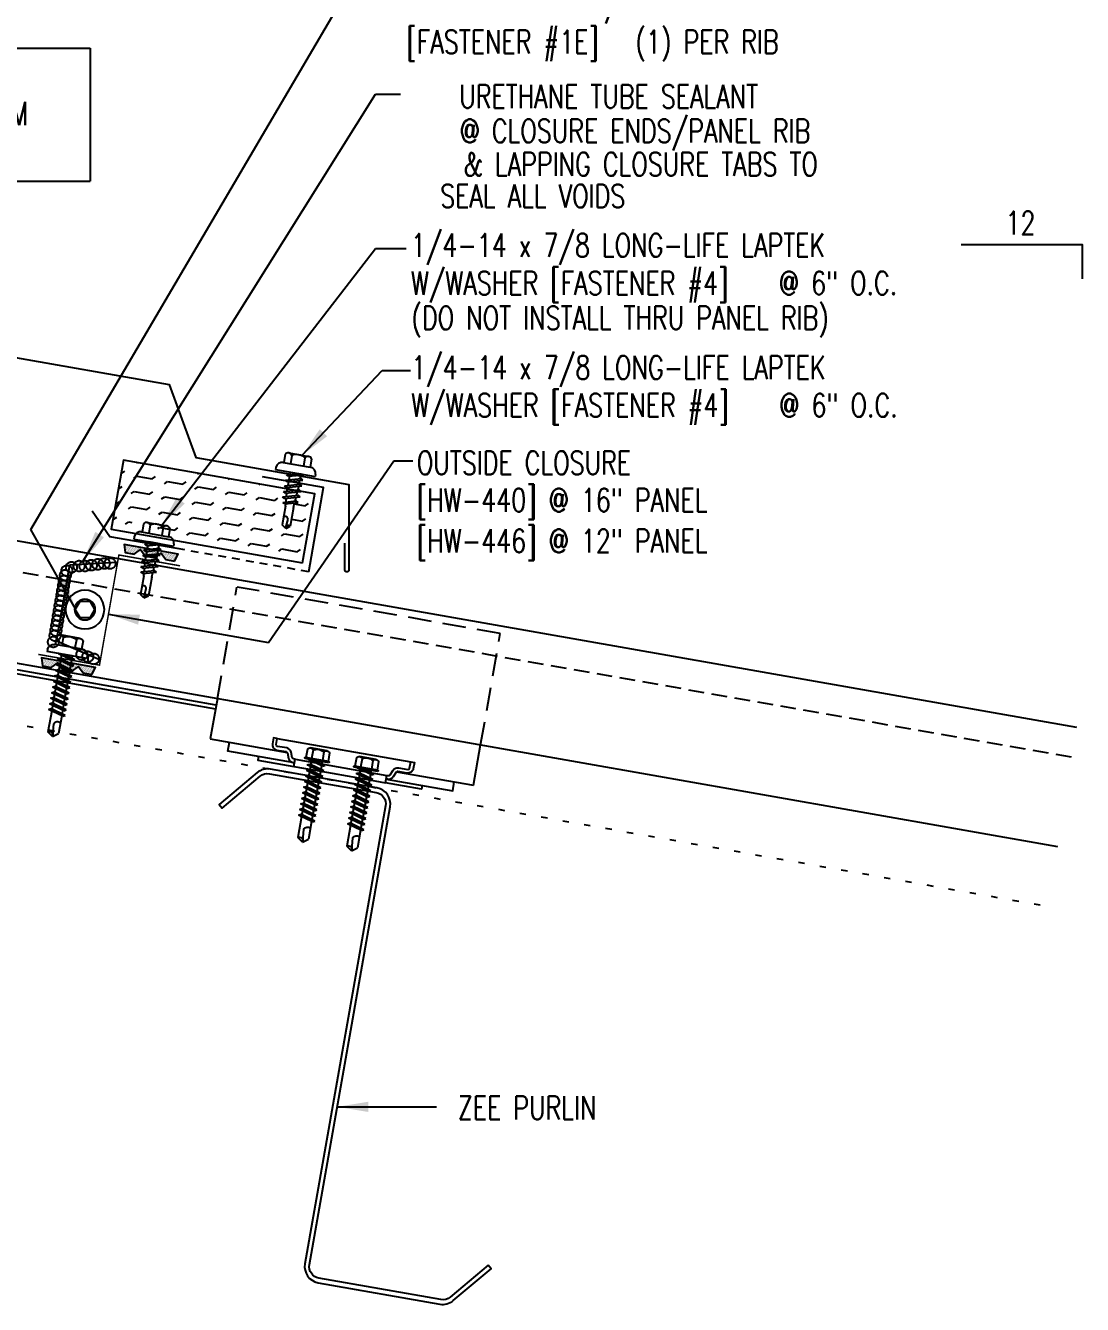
# Model space of a CAD drawing. Header units: inches. Extents: x -1 to 189, y 13 to 99.
# Drawn here: x 29 to 46, y 13.37 to 33.94 of the extents above; entities that cross this region are included whole.
import ezdxf
from ezdxf.enums import TextEntityAlignment as Align

# ---------------------------------------------------------------- set-up
doc = ezdxf.new("R2010")
doc.units = ezdxf.units.IN
doc.header["$MEASUREMENT"] = 0
for name, pattern in [('CENTER2', [1.125, 0.75, -0.125, 0.125, -0.125]), ('DASH2', [0.1875, 0.125, -0.0625]), ('DOT', [0.25, 0, -0.25]), ('HIDDEN2', [0.1875, 0.125, -0.0625])]:
    doc.linetypes.add(name, pattern=pattern)
for name, color, linetype in [('clip', 5, 'Continuous'), ('CLO', 3, 'Continuous'), ('DIM', 2, 'Continuous'), ('FASTENER', 9, 'Continuous'), ('MARK', 1, 'Continuous'), ('PANEL', 11, 'Continuous'), ('PURLIN', 1, 'Continuous'), ('SEALANT', 253, 'CENTER2'), ('STLA', 12, 'Continuous'), ('TAPE', 8, 'Continuous'), ('TEXT', 2, 'Continuous'), ('THERMAL', 251, 'Continuous'), ('TRIM', 6, 'Continuous')]:
    doc.layers.add(name, color=color, linetype=linetype)
doc.styles.add('TEXT1', font='ROMANS.shx', dxfattribs={"width": 0.75, "height": 0.375})
doc.dimstyles.new('DETAIL$7', dxfattribs={"dimscale": 4, "dimtxt": 0.375, "dimasz": 0.125, "dimexe": 0.0625, "dimexo": 0.125, "dimgap": 0.0625, "dimtad": 1, "dimdec": 4, "dimzin": 3, "dimdsep": 46, "dimlunit": 4, "dimtxsty": 'TEXT1', "dimblk": 'ARCHTICK', "dimcen": 0.0625, "dimclrd": 7, "dimclre": 7, "dimclrt": 2, "dimadec": 0, "dimazin": 0, "dimtfac": 0.59375, "dimtdec": 4, "dimtmove": 0, "dimatfit": 3, "dimfxl": 0, "dimfrac": 2, "dimtolj": 1, "dimtzin": 3, "dimarcsym": 0})

# ---------------------------------------------------------------- blocks, each defined once
blk = doc.blocks.new('A$C23AA14D5')
at = {"layer": 'CLO', "const_width": 0.0239}
blk.add_lwpolyline([(2.284, 0.187), (1.299, 0.014), (0.987, 1.785), (0.002, 1.611)], dxfattribs=at)
at = {"layer": 'CLO'}
blk.add_lwpolyline([(1.285, 0.094), (1.993, 0.397), (1.776, 1.628), (1.007, 1.67)], dxfattribs=at)
blk = doc.blocks.new('*X7')
at = {"color": 0}
for p, q in [((-0.434, 0.135), (-0.434, 0.135)), ((-0.434, 0.123), (-0.434, 0.123)), ((-0.422, 0.141), (-0.422, 0.141)), ((-0.422, 0.129), (-0.422, 0.129)), ((-0.422, 0.117), (-0.422, 0.117)), ((-0.422, 0.105), (-0.422, 0.105)), ((-0.422, 0.094), (-0.422, 0.094)), ((-0.422, 0.082), (-0.422, 0.082)), ((-0.41, 0.135), (-0.41, 0.135)), ((-0.41, 0.123), (-0.41, 0.123)), ((-0.41, 0.111), (-0.41, 0.111)), ((-0.41, 0.1), (-0.41, 0.1)), ((-0.41, 0.088), (-0.41, 0.088)), ((-0.41, 0.076), (-0.41, 0.076)), ((-0.41, 0.064), (-0.41, 0.064)), ((-0.41, 0.053), (-0.41, 0.053)), ((-0.41, 0.041), (-0.41, 0.041)), ((-0.398, 0.141), (-0.398, 0.141)), ((-0.398, 0.129), (-0.398, 0.129)), ((-0.398, 0.117), (-0.398, 0.117)), ((-0.398, 0.105), (-0.398, 0.105)), ((-0.398, 0.094), (-0.398, 0.094)), ((-0.398, 0.082), (-0.398, 0.082)), ((-0.398, 0.07), (-0.398, 0.07)), ((-0.398, 0.059), (-0.398, 0.059)), ((-0.398, 0.047), (-0.398, 0.047)), ((-0.398, 0.035), (-0.398, 0.035)), ((-0.398, 0.023), (-0.398, 0.023)), ((-0.387, 0.135), (-0.387, 0.135)), ((-0.387, 0.123), (-0.387, 0.123)), ((-0.387, 0.111), (-0.387, 0.111)), ((-0.387, 0.1), (-0.387, 0.1)), ((-0.387, 0.088), (-0.387, 0.088)), ((-0.387, 0.076), (-0.387, 0.076)), ((-0.387, 0.064), (-0.387, 0.064)), ((-0.387, 0.053), (-0.387, 0.053)), ((-0.387, 0.041), (-0.387, 0.041)), ((-0.387, 0.029), (-0.387, 0.029)), ((-0.375, 0.141), (-0.375, 0.141)), ((-0.375, 0.129), (-0.375, 0.129)), ((-0.375, 0.117), (-0.375, 0.117)), ((-0.375, 0.105), (-0.375, 0.105)), ((-0.375, 0.094), (-0.375, 0.094)), ((-0.375, 0.082), (-0.375, 0.082)), ((-0.375, 0.07), (-0.375, 0.07)), ((-0.375, 0.059), (-0.375, 0.059)), ((-0.375, 0.047), (-0.375, 0.047)), ((-0.375, 0.035), (-0.375, 0.035)), ((-0.375, 0.023), (-0.375, 0.023)), ((-0.363, 0.135), (-0.363, 0.135)), ((-0.363, 0.123), (-0.363, 0.123)), ((-0.363, 0.111), (-0.363, 0.111)), ((-0.363, 0.1), (-0.363, 0.1)), ((-0.363, 0.088), (-0.363, 0.088)), ((-0.363, 0.076), (-0.363, 0.076)), ((-0.363, 0.064), (-0.363, 0.064)), ((-0.363, 0.053), (-0.363, 0.053)), ((-0.363, 0.041), (-0.363, 0.041)), ((-0.363, 0.029), (-0.363, 0.029)), ((-0.352, 0.141), (-0.352, 0.141)), ((-0.352, 0.129), (-0.352, 0.129)), ((-0.352, 0.117), (-0.352, 0.117)), ((-0.352, 0.105), (-0.352, 0.105)), ((-0.352, 0.094), (-0.352, 0.094)), ((-0.352, 0.082), (-0.352, 0.082)), ((-0.352, 0.07), (-0.352, 0.07)), ((-0.352, 0.059), (-0.352, 0.059)), ((-0.352, 0.047), (-0.352, 0.047)), ((-0.352, 0.035), (-0.352, 0.035)), ((-0.352, 0.023), (-0.352, 0.023)), ((-0.34, 0.135), (-0.34, 0.135)), ((-0.34, 0.123), (-0.34, 0.123)), ((-0.34, 0.111), (-0.34, 0.111)), ((-0.34, 0.1), (-0.34, 0.1)), ((-0.34, 0.088), (-0.34, 0.088)), ((-0.34, 0.076), (-0.34, 0.076)), ((-0.34, 0.064), (-0.34, 0.064)), ((-0.34, 0.053), (-0.34, 0.053)), ((-0.34, 0.041), (-0.34, 0.041)), ((-0.34, 0.029), (-0.34, 0.029)), ((-0.328, 0.141), (-0.328, 0.141)), ((-0.328, 0.129), (-0.328, 0.129)), ((-0.328, 0.117), (-0.328, 0.117)), ((-0.328, 0.105), (-0.328, 0.105)), ((-0.328, 0.094), (-0.328, 0.094)), ((-0.328, 0.082), (-0.328, 0.082)), ((-0.328, 0.07), (-0.328, 0.07)), ((-0.328, 0.059), (-0.328, 0.059)), ((-0.328, 0.047), (-0.328, 0.047)), ((-0.328, 0.035), (-0.328, 0.035)), ((-0.328, 0.023), (-0.328, 0.023)), ((-0.316, 0.135), (-0.316, 0.135)), ((-0.316, 0.123), (-0.316, 0.123)), ((-0.316, 0.111), (-0.316, 0.111)), ((-0.316, 0.1), (-0.316, 0.1)), ((-0.316, 0.088), (-0.316, 0.088)), ((-0.316, 0.076), (-0.316, 0.076)), ((-0.316, 0.064), (-0.316, 0.064)), ((-0.316, 0.053), (-0.316, 0.053)), ((-0.316, 0.041), (-0.316, 0.041)), ((-0.316, 0.029), (-0.316, 0.029)), ((-0.305, 0.141), (-0.305, 0.141)), ((-0.305, 0.129), (-0.305, 0.129)), ((-0.305, 0.117), (-0.305, 0.117)), ((-0.305, 0.105), (-0.305, 0.105)), ((-0.305, 0.094), (-0.305, 0.094)), ((-0.305, 0.082), (-0.305, 0.082)), ((-0.305, 0.07), (-0.305, 0.07)), ((-0.305, 0.059), (-0.305, 0.059)), ((-0.305, 0.047), (-0.305, 0.047)), ((-0.305, 0.035), (-0.305, 0.035)), ((-0.305, 0.023), (-0.305, 0.023)), ((-0.293, 0.135), (-0.293, 0.135)), ((-0.293, 0.123), (-0.293, 0.123)), ((-0.293, 0.111), (-0.293, 0.111)), ((-0.293, 0.1), (-0.293, 0.1)), ((-0.293, 0.088), (-0.293, 0.088)), ((-0.293, 0.076), (-0.293, 0.076)), ((-0.293, 0.064), (-0.293, 0.064)), ((-0.293, 0.053), (-0.293, 0.053)), ((-0.293, 0.041), (-0.293, 0.041)), ((-0.293, 0.029), (-0.293, 0.029)), ((-0.281, 0.141), (-0.281, 0.141)), ((-0.281, 0.129), (-0.281, 0.129)), ((-0.281, 0.117), (-0.281, 0.117)), ((-0.281, 0.105), (-0.281, 0.105)), ((-0.281, 0.094), (-0.281, 0.094)), ((-0.281, 0.082), (-0.281, 0.082)), ((-0.281, 0.07), (-0.281, 0.07)), ((-0.281, 0.059), (-0.281, 0.059)), ((-0.281, 0.047), (-0.281, 0.047)), ((-0.281, 0.035), (-0.281, 0.035)), ((-0.281, 0.023), (-0.281, 0.023)), ((-0.27, 0.135), (-0.27, 0.135)), ((-0.27, 0.123), (-0.27, 0.123)), ((-0.27, 0.111), (-0.27, 0.111)), ((-0.27, 0.1), (-0.27, 0.1)), ((-0.27, 0.088), (-0.27, 0.088)), ((-0.27, 0.076), (-0.27, 0.076)), ((-0.27, 0.064), (-0.27, 0.064)), ((-0.27, 0.053), (-0.27, 0.053)), ((-0.27, 0.041), (-0.27, 0.041)), ((-0.27, 0.029), (-0.27, 0.029)), ((-0.258, 0.141), (-0.258, 0.141)), ((-0.258, 0.129), (-0.258, 0.129)), ((-0.258, 0.117), (-0.258, 0.117)), ((-0.258, 0.105), (-0.258, 0.105)), ((-0.258, 0.094), (-0.258, 0.094)), ((-0.258, 0.082), (-0.258, 0.082)), ((-0.258, 0.07), (-0.258, 0.07)), ((-0.258, 0.059), (-0.258, 0.059)), ((-0.258, 0.047), (-0.258, 0.047)), ((-0.258, 0.035), (-0.258, 0.035)), ((-0.258, 0.023), (-0.258, 0.023)), ((-0.246, 0.135), (-0.246, 0.135)), ((-0.246, 0.123), (-0.246, 0.123)), ((-0.246, 0.111), (-0.246, 0.111)), ((-0.246, 0.1), (-0.246, 0.1)), ((-0.246, 0.088), (-0.246, 0.088)), ((-0.246, 0.076), (-0.246, 0.076)), ((-0.246, 0.064), (-0.246, 0.064)), ((-0.246, 0.053), (-0.246, 0.053)), ((-0.246, 0.041), (-0.246, 0.041)), ((-0.234, 0.141), (-0.234, 0.141)), ((-0.234, 0.129), (-0.234, 0.129)), ((-0.234, 0.117), (-0.234, 0.117)), ((-0.234, 0.105), (-0.234, 0.105)), ((-0.234, 0.094), (-0.234, 0.094)), ((-0.234, 0.082), (-0.234, 0.082)), ((-0.234, 0.07), (-0.234, 0.07)), ((-0.234, 0.059), (-0.234, 0.059)), ((-0.234, 0.047), (-0.234, 0.047)), ((-0.223, 0.135), (-0.223, 0.135)), ((-0.223, 0.123), (-0.223, 0.123)), ((-0.223, 0.111), (-0.223, 0.111)), ((-0.223, 0.1), (-0.223, 0.1)), ((-0.223, 0.088), (-0.223, 0.088)), ((-0.223, 0.076), (-0.223, 0.076)), ((-0.223, 0.064), (-0.223, 0.064)), ((-0.211, 0.141), (-0.211, 0.141)), ((-0.211, 0.129), (-0.211, 0.129)), ((-0.211, 0.117), (-0.211, 0.117)), ((-0.211, 0.105), (-0.211, 0.105)), ((-0.211, 0.094), (-0.211, 0.094)), ((-0.211, 0.082), (-0.211, 0.082)), ((-0.211, 0.07), (-0.211, 0.07)), ((-0.199, 0.135), (-0.199, 0.135)), ((-0.199, 0.123), (-0.199, 0.123)), ((-0.199, 0.111), (-0.199, 0.111)), ((-0.199, 0.1), (-0.199, 0.1)), ((-0.199, 0.088), (-0.199, 0.088)), ((-0.188, 0.141), (-0.188, 0.141)), ((-0.188, 0.129), (-0.188, 0.129)), ((-0.188, 0.117), (-0.188, 0.117)), ((-0.188, 0.105), (-0.188, 0.105)), ((-0.188, 0.094), (-0.188, 0.094)), ((-0.176, 0.135), (-0.176, 0.135)), ((-0.176, 0.123), (-0.176, 0.123)), ((-0.176, 0.111), (-0.176, 0.111)), ((-0.164, 0.141), (-0.164, 0.141)), ((-0.164, 0.129), (-0.164, 0.129)), ((-0.164, 0.117), (-0.164, 0.117)), ((-0.164, 0.105), (-0.164, 0.105)), ((-0.152, 0.135), (-0.152, 0.135)), ((-0.152, 0.123), (-0.152, 0.123)), ((-0.152, 0.111), (-0.152, 0.111)), ((-0.152, 0.1), (-0.152, 0.1)), ((-0.141, 0.141), (-0.141, 0.141)), ((-0.141, 0.129), (-0.141, 0.129)), ((-0.141, 0.117), (-0.141, 0.117)), ((-0.141, 0.105), (-0.141, 0.105)), ((-0.141, 0.094), (-0.141, 0.094)), ((-0.141, 0.082), (-0.141, 0.082)), ((-0.129, 0.135), (-0.129, 0.135)), ((-0.129, 0.123), (-0.129, 0.123)), ((-0.129, 0.111), (-0.129, 0.111)), ((-0.129, 0.1), (-0.129, 0.1)), ((-0.129, 0.088), (-0.129, 0.088)), ((-0.129, 0.076), (-0.129, 0.076)), ((-0.117, 0.141), (-0.117, 0.141)), ((-0.117, 0.129), (-0.117, 0.129)), ((-0.117, 0.117), (-0.117, 0.117)), ((-0.117, 0.105), (-0.117, 0.105)), ((-0.117, 0.094), (-0.117, 0.094)), ((-0.117, 0.082), (-0.117, 0.082)), ((-0.117, 0.07), (-0.117, 0.07)), ((-0.117, 0.059), (-0.117, 0.059)), ((-0.105, 0.135), (-0.105, 0.135)), ((-0.105, 0.123), (-0.105, 0.123)), ((-0.105, 0.111), (-0.105, 0.111)), ((-0.105, 0.1), (-0.105, 0.1)), ((-0.105, 0.088), (-0.105, 0.088)), ((-0.105, 0.076), (-0.105, 0.076)), ((-0.105, 0.064), (-0.105, 0.064)), ((-0.105, 0.053), (-0.105, 0.053)), ((-0.094, 0.141), (-0.094, 0.141)), ((-0.094, 0.129), (-0.094, 0.129)), ((-0.094, 0.117), (-0.094, 0.117)), ((-0.094, 0.105), (-0.094, 0.105)), ((-0.094, 0.094), (-0.094, 0.094)), ((-0.094, 0.082), (-0.094, 0.082)), ((-0.094, 0.07), (-0.094, 0.07)), ((-0.094, 0.059), (-0.094, 0.059)), ((-0.094, 0.047), (-0.094, 0.047)), ((-0.094, 0.035), (-0.094, 0.035)), ((-0.082, 0.135), (-0.082, 0.135)), ((-0.082, 0.123), (-0.082, 0.123)), ((-0.082, 0.111), (-0.082, 0.111)), ((-0.082, 0.1), (-0.082, 0.1)), ((-0.082, 0.088), (-0.082, 0.088)), ((-0.082, 0.076), (-0.082, 0.076)), ((-0.082, 0.064), (-0.082, 0.064)), ((-0.082, 0.053), (-0.082, 0.053)), ((-0.082, 0.041), (-0.082, 0.041)), ((-0.082, 0.029), (-0.082, 0.029)), ((-0.07, 0.141), (-0.07, 0.141)), ((-0.07, 0.129), (-0.07, 0.129)), ((-0.07, 0.117), (-0.07, 0.117)), ((-0.07, 0.105), (-0.07, 0.105)), ((-0.07, 0.094), (-0.07, 0.094)), ((-0.07, 0.082), (-0.07, 0.082)), ((-0.07, 0.07), (-0.07, 0.07)), ((-0.07, 0.059), (-0.07, 0.059)), ((-0.07, 0.047), (-0.07, 0.047)), ((-0.07, 0.035), (-0.07, 0.035)), ((-0.07, 0.023), (-0.07, 0.023)), ((-0.059, 0.135), (-0.059, 0.135)), ((-0.059, 0.123), (-0.059, 0.123)), ((-0.059, 0.111), (-0.059, 0.111)), ((-0.059, 0.1), (-0.059, 0.1)), ((-0.059, 0.088), (-0.059, 0.088)), ((-0.059, 0.076), (-0.059, 0.076)), ((-0.059, 0.064), (-0.059, 0.064)), ((-0.059, 0.053), (-0.059, 0.053)), ((-0.059, 0.041), (-0.059, 0.041)), ((-0.059, 0.029), (-0.059, 0.029)), ((-0.047, 0.141), (-0.047, 0.141)), ((-0.047, 0.129), (-0.047, 0.129)), ((-0.047, 0.117), (-0.047, 0.117)), ((-0.047, 0.105), (-0.047, 0.105)), ((-0.047, 0.094), (-0.047, 0.094)), ((-0.047, 0.082), (-0.047, 0.082)), ((-0.047, 0.07), (-0.047, 0.07)), ((-0.047, 0.059), (-0.047, 0.059)), ((-0.047, 0.047), (-0.047, 0.047)), ((-0.047, 0.035), (-0.047, 0.035)), ((-0.047, 0.023), (-0.047, 0.023)), ((-0.035, 0.135), (-0.035, 0.135)), ((-0.035, 0.123), (-0.035, 0.123)), ((-0.035, 0.111), (-0.035, 0.111)), ((-0.035, 0.1), (-0.035, 0.1)), ((-0.035, 0.088), (-0.035, 0.088)), ((-0.035, 0.076), (-0.035, 0.076)), ((-0.035, 0.064), (-0.035, 0.064)), ((-0.035, 0.053), (-0.035, 0.053)), ((-0.035, 0.041), (-0.035, 0.041)), ((-0.035, 0.029), (-0.035, 0.029)), ((-0.023, 0.141), (-0.023, 0.141)), ((-0.023, 0.129), (-0.023, 0.129)), ((-0.023, 0.117), (-0.023, 0.117)), ((-0.023, 0.105), (-0.023, 0.105)), ((-0.023, 0.094), (-0.023, 0.094)), ((-0.023, 0.082), (-0.023, 0.082)), ((-0.023, 0.07), (-0.023, 0.07)), ((-0.023, 0.059), (-0.023, 0.059)), ((-0.023, 0.047), (-0.023, 0.047)), ((-0.023, 0.035), (-0.023, 0.035)), ((-0.023, 0.023), (-0.023, 0.023)), ((-0.012, 0.135), (-0.012, 0.135)), ((-0.012, 0.123), (-0.012, 0.123)), ((-0.012, 0.111), (-0.012, 0.111)), ((-0.012, 0.1), (-0.012, 0.1)), ((-0.012, 0.088), (-0.012, 0.088)), ((-0.012, 0.076), (-0.012, 0.076)), ((-0.012, 0.064), (-0.012, 0.064)), ((-0.012, 0.053), (-0.012, 0.053)), ((-0.012, 0.041), (-0.012, 0.041)), ((-0.012, 0.029), (-0.012, 0.029)), ((0, 0.141), (0, 0.141)), ((0, 0.129), (0, 0.129)), ((0, 0.117), (0, 0.117)), ((0, 0.105), (0, 0.105)), ((0, 0.094), (0, 0.094)), ((0, 0.082), (0, 0.082)), ((0, 0.07), (0, 0.07)), ((0, 0.059), (0, 0.059)), ((0, 0.047), (0, 0.047)), ((0, 0.035), (0, 0.035)), ((0, 0.023), (0, 0.023)), ((0.012, 0.135), (0.012, 0.135)), ((0.012, 0.123), (0.012, 0.123)), ((0.012, 0.111), (0.012, 0.111)), ((0.012, 0.1), (0.012, 0.1)), ((0.012, 0.088), (0.012, 0.088)), ((0.012, 0.076), (0.012, 0.076)), ((0.012, 0.064), (0.012, 0.064)), ((0.012, 0.053), (0.012, 0.053)), ((0.012, 0.041), (0.012, 0.041)), ((0.012, 0.029), (0.012, 0.029)), ((0.023, 0.141), (0.023, 0.141)), ((0.023, 0.129), (0.023, 0.129)), ((0.023, 0.117), (0.023, 0.117)), ((0.023, 0.105), (0.023, 0.105)), ((0.023, 0.094), (0.023, 0.094)), ((0.023, 0.082), (0.023, 0.082)), ((0.023, 0.07), (0.023, 0.07)), ((0.023, 0.059), (0.023, 0.059)), ((0.023, 0.047), (0.023, 0.047)), ((0.023, 0.035), (0.023, 0.035)), ((0.023, 0.023), (0.023, 0.023)), ((0.035, 0.135), (0.035, 0.135)), ((0.035, 0.123), (0.035, 0.123)), ((0.035, 0.111), (0.035, 0.111)), ((0.035, 0.1), (0.035, 0.1)), ((0.035, 0.088), (0.035, 0.088)), ((0.035, 0.076), (0.035, 0.076)), ((0.035, 0.064), (0.035, 0.064)), ((0.035, 0.053), (0.035, 0.053)), ((0.035, 0.041), (0.035, 0.041)), ((0.035, 0.029), (0.035, 0.029)), ((0.047, 0.141), (0.047, 0.141)), ((0.047, 0.129), (0.047, 0.129)), ((0.047, 0.117), (0.047, 0.117)), ((0.047, 0.105), (0.047, 0.105)), ((0.047, 0.094), (0.047, 0.094)), ((0.047, 0.082), (0.047, 0.082)), ((0.047, 0.07), (0.047, 0.07)), ((0.047, 0.059), (0.047, 0.059)), ((0.047, 0.047), (0.047, 0.047)), ((0.047, 0.035), (0.047, 0.035)), ((0.047, 0.023), (0.047, 0.023)), ((0.059, 0.135), (0.059, 0.135)), ((0.059, 0.123), (0.059, 0.123)), ((0.059, 0.111), (0.059, 0.111)), ((0.059, 0.1), (0.059, 0.1)), ((0.059, 0.088), (0.059, 0.088)), ((0.059, 0.076), (0.059, 0.076)), ((0.059, 0.064), (0.059, 0.064)), ((0.059, 0.053), (0.059, 0.053)), ((0.059, 0.041), (0.059, 0.041)), ((0.059, 0.029), (0.059, 0.029)), ((0.07, 0.141), (0.07, 0.141)), ((0.07, 0.129), (0.07, 0.129)), ((0.07, 0.117), (0.07, 0.117)), ((0.07, 0.105), (0.07, 0.105)), ((0.07, 0.094), (0.07, 0.094)), ((0.07, 0.082), (0.07, 0.082)), ((0.07, 0.07), (0.07, 0.07)), ((0.07, 0.059), (0.07, 0.059)), ((0.07, 0.047), (0.07, 0.047)), ((0.07, 0.035), (0.07, 0.035)), ((0.07, 0.023), (0.07, 0.023)), ((0.082, 0.135), (0.082, 0.135)), ((0.082, 0.123), (0.082, 0.123)), ((0.082, 0.111), (0.082, 0.111)), ((0.082, 0.1), (0.082, 0.1)), ((0.082, 0.088), (0.082, 0.088)), ((0.082, 0.076), (0.082, 0.076)), ((0.082, 0.064), (0.082, 0.064)), ((0.082, 0.053), (0.082, 0.053)), ((0.082, 0.041), (0.082, 0.041)), ((0.082, 0.029), (0.082, 0.029)), ((0.094, 0.141), (0.094, 0.141)), ((0.094, 0.129), (0.094, 0.129)), ((0.094, 0.117), (0.094, 0.117)), ((0.094, 0.105), (0.094, 0.105)), ((0.094, 0.094), (0.094, 0.094)), ((0.094, 0.082), (0.094, 0.082)), ((0.094, 0.07), (0.094, 0.07)), ((0.094, 0.059), (0.094, 0.059)), ((0.094, 0.047), (0.094, 0.047)), ((0.094, 0.035), (0.094, 0.035)), ((0.105, 0.135), (0.105, 0.135)), ((0.105, 0.123), (0.105, 0.123)), ((0.105, 0.111), (0.105, 0.111)), ((0.105, 0.1), (0.105, 0.1)), ((0.105, 0.088), (0.105, 0.088)), ((0.105, 0.076), (0.105, 0.076)), ((0.105, 0.064), (0.105, 0.064)), ((0.105, 0.053), (0.105, 0.053)), ((0.117, 0.141), (0.117, 0.141)), ((0.117, 0.129), (0.117, 0.129)), ((0.117, 0.117), (0.117, 0.117)), ((0.117, 0.105), (0.117, 0.105)), ((0.117, 0.094), (0.117, 0.094)), ((0.117, 0.082), (0.117, 0.082)), ((0.117, 0.07), (0.117, 0.07)), ((0.117, 0.059), (0.117, 0.059)), ((0.129, 0.135), (0.129, 0.135)), ((0.129, 0.123), (0.129, 0.123)), ((0.129, 0.111), (0.129, 0.111)), ((0.129, 0.1), (0.129, 0.1)), ((0.129, 0.088), (0.129, 0.088)), ((0.129, 0.076), (0.129, 0.076)), ((0.141, 0.141), (0.141, 0.141)), ((0.141, 0.129), (0.141, 0.129)), ((0.141, 0.117), (0.141, 0.117)), ((0.141, 0.105), (0.141, 0.105)), ((0.141, 0.094), (0.141, 0.094)), ((0.141, 0.082), (0.141, 0.082)), ((0.152, 0.135), (0.152, 0.135)), ((0.152, 0.123), (0.152, 0.123)), ((0.152, 0.111), (0.152, 0.111)), ((0.152, 0.1), (0.152, 0.1)), ((0.164, 0.141), (0.164, 0.141)), ((0.164, 0.129), (0.164, 0.129)), ((0.164, 0.117), (0.164, 0.117)), ((0.164, 0.105), (0.164, 0.105)), ((0.176, 0.135), (0.176, 0.135)), ((0.176, 0.123), (0.176, 0.123)), ((0.176, 0.111), (0.176, 0.111)), ((0.188, 0.141), (0.188, 0.141)), ((0.188, 0.129), (0.188, 0.129)), ((0.188, 0.117), (0.188, 0.117)), ((0.188, 0.105), (0.188, 0.105)), ((0.188, 0.094), (0.188, 0.094)), ((0.199, 0.135), (0.199, 0.135)), ((0.199, 0.123), (0.199, 0.123)), ((0.199, 0.111), (0.199, 0.111)), ((0.199, 0.1), (0.199, 0.1)), ((0.199, 0.088), (0.199, 0.088)), ((0.211, 0.141), (0.211, 0.141)), ((0.211, 0.129), (0.211, 0.129)), ((0.211, 0.117), (0.211, 0.117)), ((0.211, 0.105), (0.211, 0.105)), ((0.211, 0.094), (0.211, 0.094)), ((0.211, 0.082), (0.211, 0.082)), ((0.211, 0.07), (0.211, 0.07)), ((0.223, 0.135), (0.223, 0.135)), ((0.223, 0.123), (0.223, 0.123)), ((0.223, 0.111), (0.223, 0.111)), ((0.223, 0.1), (0.223, 0.1)), ((0.223, 0.088), (0.223, 0.088)), ((0.223, 0.076), (0.223, 0.076)), ((0.223, 0.064), (0.223, 0.064)), ((0.234, 0.141), (0.234, 0.141)), ((0.234, 0.129), (0.234, 0.129)), ((0.234, 0.117), (0.234, 0.117)), ((0.234, 0.105), (0.234, 0.105)), ((0.234, 0.094), (0.234, 0.094)), ((0.234, 0.082), (0.234, 0.082)), ((0.234, 0.07), (0.234, 0.07)), ((0.234, 0.059), (0.234, 0.059)), ((0.234, 0.047), (0.234, 0.047)), ((0.246, 0.135), (0.246, 0.135)), ((0.246, 0.123), (0.246, 0.123)), ((0.246, 0.111), (0.246, 0.111)), ((0.246, 0.1), (0.246, 0.1)), ((0.246, 0.088), (0.246, 0.088)), ((0.246, 0.076), (0.246, 0.076)), ((0.246, 0.064), (0.246, 0.064)), ((0.246, 0.053), (0.246, 0.053)), ((0.246, 0.041), (0.246, 0.041)), ((0.258, 0.141), (0.258, 0.141)), ((0.258, 0.129), (0.258, 0.129)), ((0.258, 0.117), (0.258, 0.117)), ((0.258, 0.105), (0.258, 0.105)), ((0.258, 0.094), (0.258, 0.094)), ((0.258, 0.082), (0.258, 0.082)), ((0.258, 0.07), (0.258, 0.07)), ((0.258, 0.059), (0.258, 0.059)), ((0.258, 0.047), (0.258, 0.047)), ((0.258, 0.035), (0.258, 0.035)), ((0.258, 0.023), (0.258, 0.023)), ((0.27, 0.135), (0.27, 0.135)), ((0.27, 0.123), (0.27, 0.123)), ((0.27, 0.111), (0.27, 0.111)), ((0.27, 0.1), (0.27, 0.1)), ((0.27, 0.088), (0.27, 0.088)), ((0.27, 0.076), (0.27, 0.076)), ((0.27, 0.064), (0.27, 0.064)), ((0.27, 0.053), (0.27, 0.053)), ((0.27, 0.041), (0.27, 0.041)), ((0.27, 0.029), (0.27, 0.029)), ((0.281, 0.141), (0.281, 0.141)), ((0.281, 0.129), (0.281, 0.129)), ((0.281, 0.117), (0.281, 0.117)), ((0.281, 0.105), (0.281, 0.105)), ((0.281, 0.094), (0.281, 0.094)), ((0.281, 0.082), (0.281, 0.082)), ((0.281, 0.07), (0.281, 0.07)), ((0.281, 0.059), (0.281, 0.059)), ((0.281, 0.047), (0.281, 0.047)), ((0.281, 0.035), (0.281, 0.035)), ((0.281, 0.023), (0.281, 0.023)), ((0.293, 0.135), (0.293, 0.135)), ((0.293, 0.123), (0.293, 0.123)), ((0.293, 0.111), (0.293, 0.111)), ((0.293, 0.1), (0.293, 0.1)), ((0.293, 0.088), (0.293, 0.088)), ((0.293, 0.076), (0.293, 0.076)), ((0.293, 0.064), (0.293, 0.064)), ((0.293, 0.053), (0.293, 0.053)), ((0.293, 0.041), (0.293, 0.041)), ((0.293, 0.029), (0.293, 0.029)), ((0.305, 0.141), (0.305, 0.141)), ((0.305, 0.129), (0.305, 0.129)), ((0.305, 0.117), (0.305, 0.117)), ((0.305, 0.105), (0.305, 0.105)), ((0.305, 0.094), (0.305, 0.094)), ((0.305, 0.082), (0.305, 0.082)), ((0.305, 0.07), (0.305, 0.07)), ((0.305, 0.059), (0.305, 0.059)), ((0.305, 0.047), (0.305, 0.047)), ((0.305, 0.035), (0.305, 0.035)), ((0.305, 0.023), (0.305, 0.023)), ((0.316, 0.135), (0.316, 0.135)), ((0.316, 0.123), (0.316, 0.123)), ((0.316, 0.111), (0.316, 0.111)), ((0.316, 0.1), (0.316, 0.1)), ((0.316, 0.088), (0.316, 0.088)), ((0.316, 0.076), (0.316, 0.076)), ((0.316, 0.064), (0.316, 0.064)), ((0.316, 0.053), (0.316, 0.053)), ((0.316, 0.041), (0.316, 0.041)), ((0.316, 0.029), (0.316, 0.029)), ((0.328, 0.141), (0.328, 0.141)), ((0.328, 0.129), (0.328, 0.129)), ((0.328, 0.117), (0.328, 0.117)), ((0.328, 0.105), (0.328, 0.105)), ((0.328, 0.094), (0.328, 0.094)), ((0.328, 0.082), (0.328, 0.082)), ((0.328, 0.07), (0.328, 0.07)), ((0.328, 0.059), (0.328, 0.059)), ((0.328, 0.047), (0.328, 0.047)), ((0.328, 0.035), (0.328, 0.035)), ((0.328, 0.023), (0.328, 0.023)), ((0.34, 0.135), (0.34, 0.135)), ((0.34, 0.123), (0.34, 0.123)), ((0.34, 0.111), (0.34, 0.111)), ((0.34, 0.1), (0.34, 0.1)), ((0.34, 0.088), (0.34, 0.088)), ((0.34, 0.076), (0.34, 0.076)), ((0.34, 0.064), (0.34, 0.064)), ((0.34, 0.053), (0.34, 0.053)), ((0.34, 0.041), (0.34, 0.041)), ((0.34, 0.029), (0.34, 0.029)), ((0.352, 0.141), (0.352, 0.141)), ((0.352, 0.129), (0.352, 0.129)), ((0.352, 0.117), (0.352, 0.117)), ((0.352, 0.105), (0.352, 0.105)), ((0.352, 0.094), (0.352, 0.094)), ((0.352, 0.082), (0.352, 0.082)), ((0.352, 0.07), (0.352, 0.07)), ((0.352, 0.059), (0.352, 0.059)), ((0.352, 0.047), (0.352, 0.047)), ((0.352, 0.035), (0.352, 0.035)), ((0.352, 0.023), (0.352, 0.023)), ((0.363, 0.135), (0.363, 0.135)), ((0.363, 0.123), (0.363, 0.123)), ((0.363, 0.111), (0.363, 0.111)), ((0.363, 0.1), (0.363, 0.1)), ((0.363, 0.088), (0.363, 0.088)), ((0.363, 0.076), (0.363, 0.076)), ((0.363, 0.064), (0.363, 0.064)), ((0.363, 0.053), (0.363, 0.053)), ((0.363, 0.041), (0.363, 0.041)), ((0.363, 0.029), (0.363, 0.029)), ((0.375, 0.141), (0.375, 0.141)), ((0.375, 0.129), (0.375, 0.129)), ((0.375, 0.117), (0.375, 0.117)), ((0.375, 0.105), (0.375, 0.105)), ((0.375, 0.094), (0.375, 0.094)), ((0.375, 0.082), (0.375, 0.082)), ((0.375, 0.07), (0.375, 0.07)), ((0.375, 0.059), (0.375, 0.059)), ((0.375, 0.047), (0.375, 0.047)), ((0.375, 0.035), (0.375, 0.035)), ((0.375, 0.023), (0.375, 0.023)), ((0.387, 0.135), (0.387, 0.135)), ((0.387, 0.123), (0.387, 0.123)), ((0.387, 0.111), (0.387, 0.111)), ((0.387, 0.1), (0.387, 0.1)), ((0.387, 0.088), (0.387, 0.088)), ((0.387, 0.076), (0.387, 0.076)), ((0.387, 0.064), (0.387, 0.064)), ((0.387, 0.053), (0.387, 0.053)), ((0.387, 0.041), (0.387, 0.041)), ((0.387, 0.029), (0.387, 0.029)), ((0.398, 0.141), (0.398, 0.141)), ((0.398, 0.129), (0.398, 0.129)), ((0.398, 0.117), (0.398, 0.117)), ((0.398, 0.105), (0.398, 0.105)), ((0.398, 0.094), (0.398, 0.094)), ((0.398, 0.082), (0.398, 0.082)), ((0.398, 0.07), (0.398, 0.07)), ((0.398, 0.059), (0.398, 0.059)), ((0.398, 0.047), (0.398, 0.047)), ((0.398, 0.035), (0.398, 0.035)), ((0.398, 0.023), (0.398, 0.023)), ((0.41, 0.135), (0.41, 0.135)), ((0.41, 0.123), (0.41, 0.123)), ((0.41, 0.111), (0.41, 0.111)), ((0.41, 0.1), (0.41, 0.1)), ((0.41, 0.088), (0.41, 0.088)), ((0.41, 0.076), (0.41, 0.076)), ((0.41, 0.064), (0.41, 0.064)), ((0.41, 0.053), (0.41, 0.053)), ((0.41, 0.041), (0.41, 0.041)), ((0.422, 0.141), (0.422, 0.141)), ((0.422, 0.129), (0.422, 0.129)), ((0.422, 0.117), (0.422, 0.117)), ((0.422, 0.105), (0.422, 0.105)), ((0.422, 0.094), (0.422, 0.094)), ((0.422, 0.082), (0.422, 0.082)), ((0.434, 0.135), (0.434, 0.135)), ((0.434, 0.123), (0.434, 0.123))]:
    blk.add_line(p, q, dxfattribs=at)
blk = doc.blocks.new('MB_DBTAP')
at = {"layer": 'TAPE', "color": 9}
blk.add_lwpolyline([(-0.403, 0.018), (-0.442, 0.141), (0.442, 0.141), (0.403, 0.018), (0.26, 0.018), (0.17, 0.109), (0.079, 0.018), (0, 0.018), (-0.079, 0.018), (-0.17, 0.109), (-0.26, 0.018)], close=True, dxfattribs=at)
at = {"layer": 'TAPE', "color": 251}
blk.add_blockref('*X7', (0, 0), dxfattribs=at)
blk = doc.blocks.new('MB_516W')
blk.add_lwpolyline([(-0.078, 0.135), (-0.156, 0), (-0.078, -0.135), (0.078, -0.135), (0.156, 0), (0.078, 0.135)], close=True)
for radius in [0.312, 0.166]:
    blk.add_circle((0, 0), radius)
blk = doc.blocks.new('fz5')
at = {"layer": 'FASTENER'}
for p, q in [((-0.217, 0.305), (-0.217, 0.171)), ((-0.163, 0.337), (0.159, 0.337)), ((-0.108, 0.305), (-0.108, 0.171)), ((0.105, 0.305), (0.105, 0.171)), ((0.214, 0.305), (0.214, 0.171)), ((-0.326, 0.071), (-0.326, 0.037)), ((-0.326, 0.037), (0.322, 0.037)), ((-0.226, 0.171), (0.214, 0.171)), ((-0.141, -0.014), (0.037, 0.037)), ((-0.105, -0.034), (0.137, 0.035)), ((-0.088, 0.037), (-0.088, 0.001)), ((-0.088, 0.037), (0.085, 0.037)), ((0.085, 0.037), (0.134, 0.037)), ((0.085, 0.02), (0.085, -0.041)), ((0.137, 0.035), (0.134, 0.037)), ((0.322, 0.071), (0.322, 0.037)), ((-0.105, -0.034), (-0.141, -0.014)), ((-0.141, -0.105), (0.102, -0.036)), ((-0.105, -0.125), (-0.141, -0.105)), ((-0.141, -0.196), (0.102, -0.127)), ((-0.105, -0.216), (-0.141, -0.196)), ((-0.105, -0.125), (0.137, -0.056)), ((-0.105, -0.216), (0.137, -0.147)), ((-0.088, -0.029), (-0.088, -0.09)), ((-0.088, -0.12), (-0.088, -0.181)), ((0.085, -0.071), (0.085, -0.131)), ((0.085, -0.162), (0.085, -0.211)), ((0.137, -0.056), (0.102, -0.036)), ((0.137, -0.147), (0.102, -0.127)), ((-0.141, -0.287), (0.102, -0.217)), ((-0.105, -0.307), (-0.141, -0.287)), ((-0.141, -0.378), (0.102, -0.308)), ((-0.105, -0.398), (-0.141, -0.378)), ((-0.122, -0.463), (0.089, -0.403)), ((-0.105, -0.307), (0.137, -0.238)), ((-0.105, -0.398), (0.137, -0.328)), ((-0.084, -0.27), (-0.088, -0.211)), ((-0.078, -0.36), (-0.082, -0.3)), ((-0.071, -0.449), (-0.075, -0.389)), ((0.071, -0.408), (0.075, -0.346)), ((0.077, -0.315), (0.082, -0.253)), ((0.084, -0.223), (0.085, -0.211)), ((0.124, -0.423), (0.089, -0.403)), ((0.137, -0.238), (0.102, -0.217)), ((0.137, -0.328), (0.102, -0.308)), ((-0.086, -0.483), (-0.122, -0.463)), ((-0.086, -0.483), (0.124, -0.423)), ((-0.066, -0.516), (-0.069, -0.478)), ((-0.066, -0.516), (-0.066, -0.82)), ((0.063, -0.515), (0.068, -0.439)), ((0.063, -0.516), (0.063, -0.82)), ((-0.002, -0.866), (-0.066, -0.82)), ((-0.003, -0.854), (0.009, -0.714)), ((-0.002, -0.866), (0.063, -0.82))]:
    blk.add_line(p, q, dxfattribs=at)
for centre, radius, start, end in [((-0.163, 0.274), 0.0628, 29.8754, 150.1246), ((-0.002, 0.141), 0.196, 56.9974, 123.0026), ((0.159, 0.274), 0.0628, 29.8754, 150.1246), ((-0.226, 0.071), 0.1, 90, 180), ((0.222, 0.071), 0.1, 0, 90), ((0.073, -0.516), 0.01, 175.9484, 180), ((-0.036, -0.723), 0.0461, 11.1445, 130.906), ((0.039, -0.855), 0.0422, 55.4585, 194.8454)]:
    blk.add_arc(centre, radius, start, end, dxfattribs=at)
blk = doc.blocks.new('slopr1')
at = {"layer": 'MARK', "color": 6}
blk.add_lwpolyline([(0, 0), (0, 0.1368), (-0.4871, 0.1368)], dxfattribs=at)
at = {"layer": 'MARK', "color": 2, "style": 'TEXT1', "width": 0.75}
blk.add_text('12', height=0.09375, dxfattribs=at).set_placement((-0.3095, 0.1779))
blk.add_attdef('SLOPR1', (0.0415, 0.0243), '', height=0.0938, dxfattribs=at)
blk = doc.blocks.new('FD-F4')
at = {"layer": 'TEXT', "style": 'TEXT1', "width": 0.75}
for s, p in [('1/4-14 x 7/8 LONG-LIFE LAPTEK', (0.0047, -0.0408)), ('W/WASHER [FASTENER #4]', (0.0047, -0.1926))]:
    blk.add_text(s, height=0.09375, dxfattribs=at).set_placement(p)
blk.add_attdef('(QUANTITY)', (1.4847, -0.1926), '', height=0.0938, dxfattribs=at)
at = {"layer": 'TEXT', "style": 'TEXT1', "flags": 1}
for tag, p in [('Color', (0.0624, -0.4349)), ('Calc', (0.0624, -0.4349)), ('Opt1', (0.0624, -0.4349)), ('Opt2', (0.0624, -0.4349)), ('Opt3', (0.0624, -0.4349)), ('Description', (0.0624, -0.4349)), ('Multiple', (0.0624, -0.4349)), ('Part', (0.0624, -0.4349)), ('Spare1', (0.0624, -0.6224)), ('Spare2', (0.0624, -0.6224)), ('Spare3', (0.0624, -0.6224)), ('Spare4', (0.0624, -0.6224)), ('Spare5', (0.0624, -0.6224)), ('Spare6', (0.0624, -0.6224)), ('Spare7', (0.0624, -0.6224)), ('Spare8', (0.0624, -0.6224)), ('Spare9', (0.0624, -0.6224)), ('Spare10', (0.0624, -0.6224))]:
    blk.add_attdef(tag, p, '', height=0.0938, dxfattribs=at)
blk = doc.blocks.new('A$C30686E82')
for p, q in [((-2.715, 0.761), (3.437, 0.761)), ((-2.715, 0.761), (-2.715, -1.379)), ((3.437, 0.761), (3.437, -1.379)), ((-2.715, -1.379), (3.437, -1.379))]:
    blk.add_line(p, q)
at = {"layer": 'TEXT', "style": 'TEXT1', "width": 0.75}
for s, p in [('NOTE:', (-2.368, 0.081)), ('REFERENCE TYPICAL TRIM', (-2.368, -0.477)), ('LAP SECTIONS', (-2.368, -1.035))]:
    blk.add_text(s, height=0.375, dxfattribs=at).set_placement(p)
blk = doc.blocks.new('_ArchTick')
at = {"color": 0, "linetype": 'ByBlock', "const_width": 0.15}
blk.add_lwpolyline([(-0.5, -0.5), (0.5, 0.5)], dxfattribs=at)
blk = doc.blocks.new('A$C612A22A5')
at = {"layer": 'clip'}
for points in [[(-1.376, 0.083), (-1.376, 0.023), (-0.789, 0.023), (-0.789, 0.143), (-0.814, 0.143, -0.303371), (-0.838, 0.159), (-0.873, 0.244, 0.30332), (-0.953, 0.297), (-1.103, 0.297, -0.41421), (-1.129, 0.323), (-1.129, 0.423), (-1.189, 0.423), (-1.189, 0.323, 0.414221), (-1.103, 0.237), (-0.953, 0.237, -0.303367), (-0.929, 0.221), (-0.894, 0.136, 0.30332), (-0.814, 0.083), (-0.789, 0.083), (-1.876, 0.083), (-1.876, 0.227)], [(1.299, 0.083), (1.299, 0.023), (0.711, 0.023), (0.711, 0.143), (0.736, 0.143, 0.303371), (0.76, 0.159), (0.795, 0.244, -0.30332), (0.875, 0.297), (1.025, 0.297, 0.41421), (1.051, 0.323), (1.051, 0.423), (1.111, 0.423), (1.111, 0.323, -0.414221), (1.025, 0.237), (0.875, 0.237, 0.303367), (0.851, 0.221), (0.816, 0.136, -0.30332), (0.736, 0.083), (0.711, 0.083), (1.799, 0.083), (1.799, 0.227)]]:
    blk.add_lwpolyline(points, format="xyb", dxfattribs=at)
for points in [[(1.051, 0.423), (-1.129, 0.423)], [(0.711, 0.143), (-0.789, 0.143)], [(-0.439, 0.023), (-0.789, 0.023)], [(0.361, 0.023), (-0.439, 0.023)], [(0.711, 0.023), (0.361, 0.023)]]:
    blk.add_lwpolyline(points, dxfattribs=at)
blk = doc.blocks.new('sd21')
at = {"layer": 'FASTENER'}
for p, q in [((-0.135, 0.22), (0.135, 0.22)), ((-0.193, 0.055), (0.193, 0.055)), ((-0.193, 0.037), (0.193, 0.037)), ((-0.181, 0.194), (-0.181, 0.055)), ((-0.181, 0.055), (0.181, 0.055)), ((-0.139, -0.016), (0.046, 0.037)), ((-0.104, -0.036), (0.139, 0.033)), ((-0.089, 0.194), (-0.089, 0.055)), ((-0.086, 0.037), (0.086, 0.037)), ((-0.086, 0.037), (-0.086, -0.001)), ((0.086, 0.037), (0.133, 0.037)), ((0.086, 0.018), (0.086, -0.042)), ((0.089, 0.194), (0.089, 0.055)), ((0.139, 0.033), (0.133, 0.037)), ((0.181, 0.194), (0.181, 0.055)), ((-0.104, -0.036), (-0.139, -0.016)), ((-0.139, -0.107), (0.104, -0.038)), ((-0.104, -0.127), (-0.139, -0.107)), ((-0.139, -0.198), (0.104, -0.128)), ((-0.104, -0.218), (-0.139, -0.198)), ((-0.104, -0.127), (0.139, -0.058)), ((-0.104, -0.218), (0.139, -0.149)), ((-0.086, -0.031), (-0.086, -0.092)), ((-0.086, -0.122), (-0.086, -0.183)), ((0.086, -0.073), (0.086, -0.133)), ((0.086, -0.164), (0.086, -0.224)), ((0.139, -0.058), (0.104, -0.038)), ((0.139, -0.149), (0.104, -0.128)), ((-0.139, -0.289), (0.104, -0.219)), ((-0.104, -0.309), (-0.139, -0.289)), ((-0.139, -0.38), (0.104, -0.31)), ((-0.104, -0.4), (-0.139, -0.38)), ((-0.139, -0.47), (0.104, -0.401)), ((-0.104, -0.309), (0.139, -0.239)), ((-0.104, -0.4), (0.139, -0.33)), ((-0.086, -0.213), (-0.086, -0.274)), ((-0.086, -0.304), (-0.086, -0.364)), ((-0.086, -0.395), (-0.086, -0.455)), ((0.086, -0.255), (0.086, -0.315)), ((0.086, -0.345), (0.086, -0.406)), ((0.139, -0.239), (0.104, -0.219)), ((0.139, -0.33), (0.104, -0.31)), ((0.139, -0.421), (0.104, -0.401)), ((-0.104, -0.491), (-0.139, -0.47)), ((-0.139, -0.561), (0.104, -0.492)), ((-0.104, -0.581), (-0.139, -0.561)), ((-0.139, -0.652), (0.104, -0.583)), ((-0.104, -0.491), (0.139, -0.421)), ((-0.104, -0.581), (0.139, -0.512)), ((-0.104, -0.672), (0.139, -0.603)), ((-0.086, -0.486), (-0.086, -0.546)), ((-0.086, -0.577), (-0.086, -0.637)), ((0.086, -0.436), (0.086, -0.497)), ((0.086, -0.527), (0.086, -0.588)), ((0.139, -0.512), (0.104, -0.492)), ((0.139, -0.603), (0.104, -0.583)), ((-0.104, -0.672), (-0.139, -0.652)), ((-0.139, -0.743), (0.104, -0.674)), ((-0.104, -0.763), (-0.139, -0.743)), ((-0.139, -0.834), (0.104, -0.765)), ((-0.104, -0.763), (0.139, -0.694)), ((-0.104, -0.854), (0.139, -0.785)), ((-0.086, -0.667), (-0.086, -0.728)), ((-0.086, -0.758), (-0.086, -0.819)), ((0.086, -0.618), (0.086, -0.679)), ((0.086, -0.709), (0.086, -0.77)), ((0.086, -0.8), (0.086, -0.861)), ((0.139, -0.694), (0.104, -0.674)), ((0.139, -0.785), (0.104, -0.765)), ((-0.104, -0.854), (-0.139, -0.834)), ((-0.139, -0.925), (0.104, -0.856)), ((-0.104, -0.945), (-0.139, -0.925)), ((-0.104, -0.945), (0.139, -0.876)), ((-0.086, -0.849), (-0.086, -0.91)), ((-0.086, -0.94), (-0.086, -1.232)), ((0.086, -0.891), (0.086, -1.232)), ((0.139, -0.876), (0.104, -0.856)), ((0, -1.293), (-0.086, -1.232)), ((-0.002, -1.277), (0.014, -1.091)), ((0, -1.293), (0.086, -1.232))]:
    blk.add_line(p, q, dxfattribs=at)
for centre, radius, start, end in [((-0.135, 0.168), 0.0527, 29.8754, 150.1246), ((0, 0.056), 0.164, 56.9974, 123.0026), ((0.135, 0.168), 0.0527, 29.8754, 150.1246), ((-0.193, 0.046), 0.00894, 90, 270), ((0.193, 0.046), 0.00894, 270, 90), ((-0.046, -1.102), 0.0615, 11.1445, 130.906), ((0.054, -1.278), 0.0563, 55.4585, 194.8454)]:
    blk.add_arc(centre, radius, start, end, dxfattribs=at)
blk = doc.blocks.new('A$C201C46EC')
at = {"layer": 'TRIM', "linetype": 'HIDDEN2'}
blk.add_line((-1.591, -0.298), (0.527, 0.075), dxfattribs=at)
at = {"layer": 'TRIM'}
for points in [[(-1.591, -0.298), (-1.829, 1.056), (-0.845, 1.23)], [(0.527, 0.075), (1.61, 0.266), (1.897, 0.676)]]:
    blk.add_lwpolyline(points, dxfattribs=at)
blk = doc.blocks.new('FD-F1E')
at = {"layer": 'TEXT', "style": 'TEXT1', "width": 0.75}
for s, p in [('1/4-14 x 1 1/4 LONG-LIFE', (0.0047, -0.0408)), ('SELF-DRILLER W/WASHER', (0.0047, -0.1926)), ('[FASTENER #1E]', (0.0047, -0.3444))]:
    blk.add_text(s, height=0.09375, dxfattribs=at).set_placement(p)
blk.add_attdef('(QUANTITY)', (0.9263, -0.3444), '', height=0.0938, dxfattribs=at)
blk = doc.blocks.new('fz7')
at = {"layer": 'FASTENER'}
for p, q in [((-0.215, 0.305), (-0.215, 0.171)), ((-0.161, 0.337), (0.161, 0.337)), ((-0.107, 0.305), (-0.107, 0.171)), ((0.107, 0.305), (0.107, 0.171)), ((0.215, 0.305), (0.215, 0.171)), ((-0.324, 0.071), (-0.324, 0.037)), ((-0.324, 0.037), (0.324, 0.037)), ((-0.224, 0.171), (0.215, 0.171)), ((-0.139, -0.016), (0.046, 0.037)), ((-0.104, -0.036), (0.139, 0.033)), ((-0.086, 0.037), (-0.086, -0.001)), ((-0.086, 0.037), (0.086, 0.037)), ((0.086, 0.037), (0.133, 0.037)), ((0.086, 0.018), (0.086, -0.042)), ((0.139, 0.033), (0.133, 0.037)), ((0.324, 0.071), (0.324, 0.037)), ((-0.104, -0.036), (-0.139, -0.016)), ((-0.139, -0.107), (0.104, -0.038)), ((-0.104, -0.127), (-0.139, -0.107)), ((-0.139, -0.198), (0.104, -0.128)), ((-0.104, -0.218), (-0.139, -0.198)), ((-0.104, -0.127), (0.139, -0.058)), ((-0.104, -0.218), (0.139, -0.149)), ((-0.086, -0.031), (-0.086, -0.092)), ((-0.086, -0.122), (-0.086, -0.183)), ((0.086, -0.073), (0.086, -0.133)), ((0.086, -0.164), (0.086, -0.224)), ((0.139, -0.058), (0.104, -0.038)), ((0.139, -0.149), (0.104, -0.128)), ((-0.139, -0.289), (0.104, -0.219)), ((-0.104, -0.309), (-0.139, -0.289)), ((-0.139, -0.38), (0.104, -0.31)), ((-0.104, -0.4), (-0.139, -0.38)), ((-0.139, -0.47), (0.104, -0.401)), ((-0.104, -0.309), (0.139, -0.239)), ((-0.104, -0.4), (0.139, -0.33)), ((-0.086, -0.213), (-0.086, -0.274)), ((-0.086, -0.304), (-0.086, -0.364)), ((-0.086, -0.395), (-0.086, -0.455)), ((0.086, -0.255), (0.086, -0.315)), ((0.086, -0.345), (0.086, -0.406)), ((0.139, -0.239), (0.104, -0.219)), ((0.139, -0.33), (0.104, -0.31)), ((0.139, -0.421), (0.104, -0.401)), ((-0.104, -0.491), (-0.139, -0.47)), ((-0.139, -0.561), (0.104, -0.492)), ((-0.104, -0.581), (-0.139, -0.561)), ((-0.139, -0.652), (0.104, -0.583)), ((-0.104, -0.491), (0.139, -0.421)), ((-0.104, -0.581), (0.139, -0.512)), ((-0.104, -0.672), (0.139, -0.603)), ((-0.086, -0.486), (-0.086, -0.546)), ((-0.086, -0.577), (-0.086, -0.637)), ((0.086, -0.436), (0.086, -0.497)), ((0.086, -0.527), (0.086, -0.588)), ((0.139, -0.512), (0.104, -0.492)), ((0.139, -0.603), (0.104, -0.583)), ((-0.104, -0.672), (-0.139, -0.652)), ((-0.139, -0.743), (0.104, -0.674)), ((-0.104, -0.763), (-0.139, -0.743)), ((-0.139, -0.834), (0.104, -0.765)), ((-0.104, -0.763), (0.139, -0.694)), ((-0.104, -0.854), (0.139, -0.785)), ((-0.086, -0.667), (-0.086, -0.728)), ((-0.086, -0.758), (-0.086, -0.819)), ((0.086, -0.618), (0.086, -0.679)), ((0.086, -0.709), (0.086, -0.77)), ((0.086, -0.8), (0.086, -0.861)), ((0.139, -0.694), (0.104, -0.674)), ((0.139, -0.785), (0.104, -0.765)), ((-0.104, -0.854), (-0.139, -0.834)), ((-0.139, -0.925), (0.104, -0.856)), ((-0.104, -0.945), (-0.139, -0.925)), ((-0.104, -0.945), (0.139, -0.876)), ((-0.086, -0.849), (-0.086, -0.91)), ((-0.086, -0.94), (-0.086, -1.232)), ((0.086, -0.891), (0.086, -1.232)), ((0.139, -0.876), (0.104, -0.856)), ((0, -1.293), (-0.086, -1.232)), ((-0.002, -1.277), (0.014, -1.091)), ((0, -1.293), (0.086, -1.232))]:
    blk.add_line(p, q, dxfattribs=at)
for centre, radius, start, end in [((-0.161, 0.274), 0.0628, 29.8754, 150.1246), ((0, 0.141), 0.196, 56.9974, 123.0026), ((0.161, 0.274), 0.0628, 29.8754, 150.1246), ((-0.224, 0.071), 0.1, 90, 180), ((0.224, 0.071), 0.1, 0, 90), ((-0.046, -1.102), 0.0615, 11.1445, 130.906), ((0.054, -1.278), 0.0563, 55.4585, 194.8454)]:
    blk.add_arc(centre, radius, start, end, dxfattribs=at)

msp = doc.modelspace()

# ---------------------------------------------------------------- hatches: boundary and pattern name
at = {"layer": 'THERMAL'}
h = msp.add_hatch(dxfattribs=at)
h.set_pattern_fill('FLEX', color=256, angle=350, style=0)
h.set_pattern_definition([(350, (0.68353, 2.80978), (0.043412, 0.246202), [0.25, -0.25]), (35, (0.92974, 2.76637), (0.04341204, 0.2462019), [0.0625, -0.2285534, 0.0625, -0.3535534])])
h.paths.add_polyline_path([(30.57048, 26.95124), (33.18043, 26.49103), (33.15048, 26.48048), (33.20893, 26.45205), (33.20251, 26.39037), (33.18574, 26.39852), (33.14713, 26.38492), (33.1993, 26.35955), (33.19138, 26.28361, -0.01768047), (33.19129, 26.28291), (33.13848, 25.98344), (33.1943, 25.92732), (33.26594, 25.96096), (33.31881, 26.26079), (33.32788, 26.29701), (33.34403, 26.28916), (33.38265, 26.30276), (33.3351, 26.32588), (33.34956, 26.38366), (33.3775, 26.37007), (33.41612, 26.38367), (33.35679, 26.41253), (33.36815, 26.45793), (33.64801, 26.40858), (33.45265, 25.30068), (31.20798, 25.69647), (31.2086, 25.69998, 0.41421356), (31.12749, 25.81583), (31.11902, 25.81732), (31.14227, 25.94917, 0.2685319), (31.09414, 25.98965), (30.94024, 26.01678, 0.0119967), (30.931, 26.01841), (30.7771, 26.04555, 0.2685319), (30.71803, 26.02398), (30.69478, 25.89212), (31.12749, 25.81583, -0.42468865), (31.20792, 25.69648), (30.56992, 25.80898, -0.00890806), (30.57047, 25.8125), (30.56985, 25.80899), (30.37513, 25.84333)])

# ---------------------------------------------------------------- linework, layer by layer
msp.add_line((34.9218, 26.94149), (35.22663, 26.94149))
at = {"layer": 'clip', "linetype": 'DASH2', "ltscale": 3}
for p, q in [((32.08281, 23.11677), (32.39811, 24.90993)), ((36.6337, 24.16325), (32.39903, 24.90993)), ((36.31785, 22.37217), (36.6337, 24.16325))]:
    msp.add_line(p, q, dxfattribs=at)
at = {"layer": 'clip'}
for p, q in [((32.08281, 23.11677), (31.96851, 22.46853)), ((31.96851, 22.46853), (33.20562, 22.2504)), ((36.20318, 21.72185), (36.31785, 22.37217)), ((34.96607, 21.93998), (36.20318, 21.72185))]:
    msp.add_line(p, q, dxfattribs=at)
at = {"layer": 'DIM', "linetype": 'DOT'}
msp.add_line((23.16165, 23.70612), (45.3976, 19.78532), dxfattribs=at)
at = {"layer": 'PANEL', "color": 8, "linetype": 'DASH2', "ltscale": 2}
msp.add_line((45.82314, 22.17239), (28.45152, 25.22694), dxfattribs=at)
at = {"layer": 'PANEL'}
msp.add_lwpolyline([(45.60454, 20.73274), (28.19544, 23.80025), (28.53232, 25.71078), (45.90382, 22.65625)], dxfattribs=at)
at = {"layer": 'PURLIN'}
msp.add_lwpolyline([(36.44014, 14.00574), (35.82904, 13.49297, -0.22169466), (35.67596, 13.45195), (33.71567, 13.7976, -0.41421356), (33.56358, 14.01481), (34.21264, 17.69583), (34.8617, 21.37684, 0.41421356), (34.64901, 21.68059), (32.93492, 21.98283, 0.22169466), (32.72085, 21.92547), (32.10975, 21.41269), (32.15777, 21.35547), (32.76887, 21.86824, -0.22169466), (32.92195, 21.90926), (34.63604, 21.60702, -0.41421356), (34.78814, 21.38981), (34.13907, 17.7088), (33.49001, 14.02778, 0.41421356), (33.7027, 13.72404), (35.66299, 13.37838, 0.22169466), (35.87706, 13.43574), (36.48816, 13.94852)], format="xyb", close=True, dxfattribs=at)
at = {"layer": 'SEALANT'}
for centre in [(29.73568, 25.22787), (29.85788, 25.24765), (29.95341, 25.24765), (30.05692, 25.26202), (30.15918, 25.27521), (30.26269, 25.28958), (30.3569, 25.28958), (29.62073, 25.01043), (29.63804, 25.10079), (29.66121, 25.17123), (29.59355, 24.85011), (29.60714, 24.93027), (29.55278, 24.60962), (29.56637, 24.68978), (29.57996, 24.76994), (29.5256, 24.44929), (29.53919, 24.52946), (29.48483, 24.20881), (29.49842, 24.28897), (29.51201, 24.36913), (29.44478, 24.02754), (29.47124, 24.12864), (29.90234, 23.82379), (29.99883, 23.78957), (30.09065, 23.75535)]:
    msp.add_circle(centre, 0.08824, dxfattribs=at)
at = {"layer": 'STLA'}
msp.add_lwpolyline([(32.06454, 23.01316), (27.81918, 23.76173, 0.19891237), (27.63439, 23.72076), (27.29838, 23.46234, -0.19891237), (27.15827, 23.43128), (26.7518, 23.50295), (26.74141, 23.44406), (27.14789, 23.37239, 0.19891237), (27.33268, 23.41335), (27.66869, 23.67178, -0.19891237), (27.8088, 23.70284), (32.05416, 22.95427)], format="xyb", dxfattribs=at)
at = {"layer": 'THERMAL'}
msp.add_lwpolyline([(33.45265, 25.30068), (33.64801, 26.40858), (30.57048, 26.95124), (30.37513, 25.84333)], close=True, dxfattribs=at)
at = {"layer": 'TRIM'}
msp.add_lwpolyline([(12.34368, 25.61706), (12.34368, 25.18396, -1), (12.28118, 25.18396), (12.28118, 26.55896), (14.7434, 26.99191), (15.17149, 28.16632), (23.23937, 29.58494), (31.30724, 28.16632), (31.73533, 26.99191), (34.19755, 26.55896), (34.19755, 25.18396, -1), (34.13505, 25.18396), (34.13505, 25.61706)], format="xyb", dxfattribs=at)

# ---------------------------------------------------------------- block references
msp.add_blockref('A$C30686E82', (26.59685, 32.8142))
at = {"layer": 'clip', "color": 54, "xscale": -1, "rotation": 350.0000000000001}
msp.add_blockref('A$C612A22A5', (34.00799, 21.8779), dxfattribs=at)
at = {"layer": 'FASTENER', "rotation": 350.0000000000001}
for p in [(33.33417, 26.70664), (31.05459, 25.58923)]:
    msp.add_blockref('fz5', p, dxfattribs=at)
at = {"layer": 'FASTENER', "xscale": -1}
msp.add_blockref('MB_516W', (29.95265, 24.54788), dxfattribs=at)
at = {"layer": 'FASTENER', "xscale": -1, "rotation": 350.0000000000001}
for name, p in [('fz7', (29.65655, 23.78135)), ('sd21', (33.6768, 22.08235)), ('sd21', (34.46493, 21.94384))]:
    msp.add_blockref(name, p, dxfattribs=at)
at = {"layer": 'MARK', "xscale": 4, "yscale": 4, "zscale": 4}
msp.add_blockref('slopr1', (45.99956, 29.8657), dxfattribs=at)
at = {"layer": 'TAPE', "xscale": -1, "rotation": 350.0000000000001}
for p in [(30.99447, 25.37847), (29.66326, 23.55562)]:
    msp.add_blockref('MB_DBTAP', p, dxfattribs=at)
at = {"layer": 'TEXT', "xscale": 4, "yscale": 4, "zscale": 4}
for name, p, values in [('FD-F1E', (35.10496, 34.86755), {'(QUANTITY)': '(1) PER RIB'}), ('FD-F4', (35.17718, 30.38227), {'(QUANTITY)': '@ 6" O.C.'}), ('FD-F4', (35.1833, 28.41592), {'(QUANTITY)': '@ 6" O.C.'})]:
    msp.add_blockref(name, p, dxfattribs=at).add_auto_attribs(values)
at = {"layer": 'TEXT', "xscale": -1}
for name, p in [('A$C201C46EC', (31.96349, 25.45397)), ('A$C23AA14D5', (31.48521, 23.64073))]:
    msp.add_blockref(name, p, dxfattribs=at)

# ---------------------------------------------------------------- texts
at = {"layer": 'TEXT', "style": 'TEXT1', "width": 0.75}
for s, p in [('URETHANE TUBE SEALANT ', (40.97657, 32.61351)), ('@ CLOSURE ENDS/PANEL RIB', (41.62209, 32.05729)), ('& LAPPING CLOSURE TABS TO', (41.7439, 31.52297)), ('SEAL ALL VOIDS', (38.64576, 31.01113)), ('ZEE PURLIN', (38.18205, 16.34791))]:
    msp.add_text(s, height=0.375, dxfattribs=at).set_placement(p, align=Align.RIGHT)
for s, p in [('(DO NOT INSTALL THRU PANEL RIB)', (35.20614, 29.05115)), ('OUTSIDE CLOSURE', (35.29142, 26.72084)), ('[HW-440] @ 16" PANEL', (35.29142, 26.12084)), ('[HW-446] @ 12" PANEL', (35.29142, 25.4638))]:
    msp.add_text(s, height=0.375, dxfattribs=at).set_placement(p)

# ---------------------------------------------------------------- leaders
for points in [[(29.80729, 24.54993), (29.08404, 25.83344), (34.38048, 34.8565)], [(29.92298, 25.33048), (34.62884, 32.8336), (35.02693, 32.8336)], [(31.18705, 25.90764), (34.62884, 30.35578), (35.11814, 30.35578)], [(33.44671, 27.02856), (34.73234, 28.3944), (35.18791, 28.3944)], [(30.3303, 24.47276), (32.90263, 24.0207), (34.9218, 26.94149)], [(34.01086, 16.55151), (35.39578, 16.55151), (35.60929, 16.55151)]]:
    msp.add_leader(points, dimstyle='DETAIL$7')

doc.saveas('drawing.dxf')
